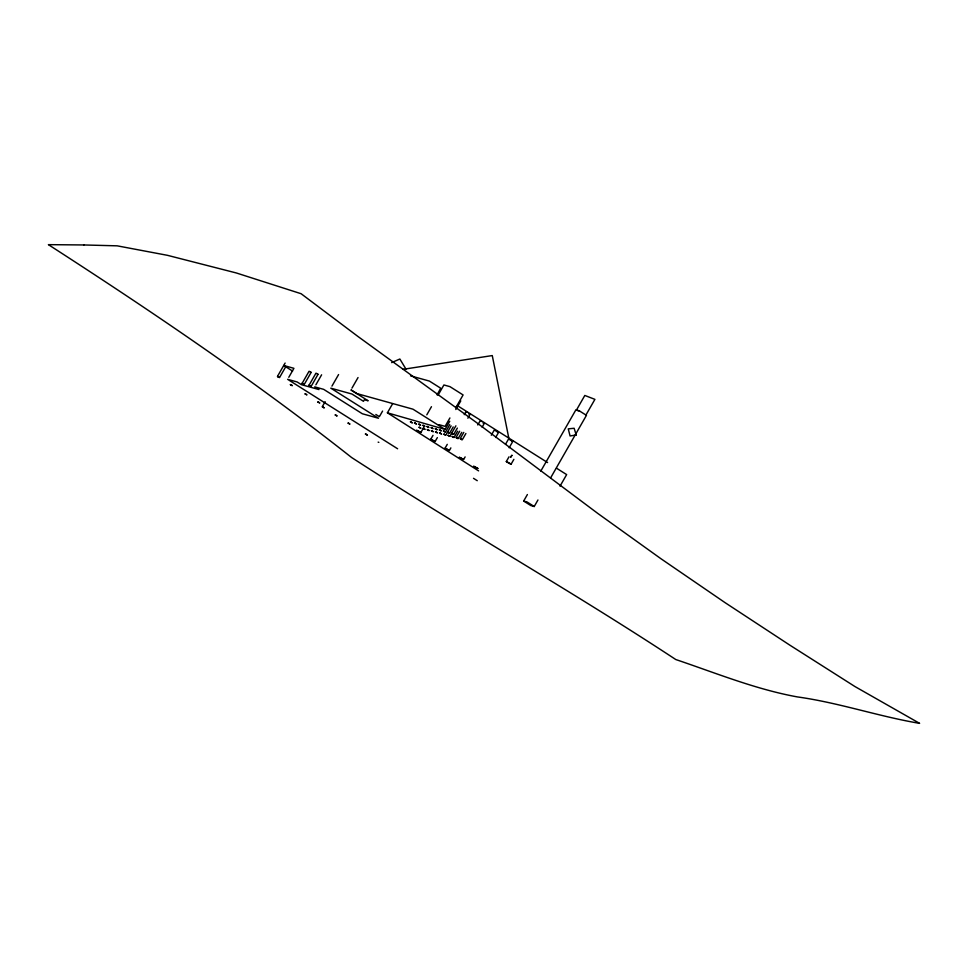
<?xml version="1.0" encoding="UTF-8"?>
<svg xmlns="http://www.w3.org/2000/svg" width="968" height="968" viewBox="0 0 968 968"><rect width="100%" height="100%" fill="white"/><g stroke="black" fill="none" stroke-linecap="round" stroke-linejoin="round"><path stroke-width="1.45" d="M277.671 376.032L285.112 363.048M279.788 377.121L285.826 366.582M288.791 377.302L293.921 368.324L283.709 365.481M302.125 383.364L309.034 371.313L309.724 371.506L311.139 372.402L304.242 384.453L302.125 383.364L304.242 384.453M309.022 385.276L315.919 373.224L316.609 373.418L318.036 374.314L311.127 386.365L309.022 385.276L311.127 386.365M315.87 384.828L321.606 374.81M331.951 386.123L338.582 374.555M322.465 406.366L325.151 401.684M351.965 388.132L358.039 377.544M379.637 416.216L382.59 411.061M478.603 470.871L387.406 412.816L392.657 403.644M437.052 394.859L440.718 388.228L429.417 381.089L410.517 375.826M426.803 414.824L431.462 406.693M438.056 395.186L443.913 384.961L449.951 386.643L463.091 394.944L455.771 407.722M424.577 426.029L420.874 432.478L416.53 430.228L420.753 432.406M437.354 437.609L435.128 441.481L433.64 441.021L430.784 439.23L432.999 435.358M449.914 417.946L445.099 426.368L439.048 424.686M455.831 409.524L460.78 400.885M445.316 428.957L449.709 421.286M445.728 431.655L449.745 424.625M446.018 434.753L451.1 425.847M449.854 432.805L453.205 426.936M450.144 435.902L455.892 425.823M450.87 447.894L449.394 450.483L445.038 448.22L447.264 444.348M464.265 414.655L465.741 412.078L467.12 412.453M453.98 433.942L457.344 428.086M454.27 437.052L457.634 431.196M456.291 437.113L459.643 431.244M467.871 418.212L470.085 414.328L468.718 413.953M458.409 438.201L461.76 432.345M460.429 438.25L463.781 432.394M462.535 439.351L465.898 433.495M477.781 424.952L479.995 421.08L481.374 421.455M465.124 456.896L463.648 459.485L459.292 457.223L463.527 459.401M482.124 427.203L484.351 423.331L482.971 422.943M491.296 435.237L494.249 430.07L498.484 432.26M495.64 437.5L498.605 432.333L497.225 431.946M505.55 444.239L508.515 439.073L512.737 441.251M509.156 447.785L512.859 441.323L511.479 440.948M513.875 459.34L511.177 464.059L509.591 463.611L506.312 461.542L509.011 456.823M537.954 499.984L534.227 506.506L530.791 505.538L523.664 501.049L527.391 494.527M540.809 471.089L575.863 409.887L579.312 410.843L586.439 415.345L550.635 477.853M585.906 415.066L594.909 399.361L584.817 395.452L576.396 410.166L579.493 411.025M560.012 486.178L566.643 474.598L556.491 468.185M391.653 362.625L399.857 359.007L405.991 369.135M402.906 369.352L492.264 355.571L509.011 439.157M310.462 372.208L311.139 372.402M317.347 374.132L318.036 374.314M387.406 412.816L445.05 429.429L412.973 409.186L356.986 393.613L350.948 389.923L368.155 400.788L364.367 399.736L363.472 401.309L351.965 394.036L330.79 388.156L378.476 418.249L362.334 413.759L323.651 389.342L314.709 386.861L318.98 389.559L301.423 384.671L297.152 381.973L287.629 379.323L397.618 448.765M430.784 439.23L435.019 441.408M506.312 461.542L511.177 464.059M445.038 448.22L449.273 450.41M477.902 468.476L473.558 466.225L477.781 468.403M378.149 442.146L378.839 442.34M523.664 501.049L527.1 502.005L534.227 506.506M375.862 414.461L379.371 416.676M457.416 405.652L547.598 462.571M473.509 478.325L477.26 480.697M284.979 366.279L292.554 371.071M511.89 455.335L510.596 457.271L511.89 455.335M576.214 434.971L570.067 435.963L568.252 428.86L574.133 428.267L576.214 434.971M83.889 244.964L48.4 244.65C152.23 311.648 254.499 380.896 351.578 457.489C458.445 526.786 569.378 589.512 675.785 659.535C715.993 673.075 755.5 689.301 797.438 696.924C838.881 702.683 878.387 716.393 919.6 723.35L854.938 686.542L789.852 645.16L725.02 602.616L660.878 558.681L597.934 513.536L476.474 422.532L358.003 336.513L301.121 293.727L236.277 272.952L167.452 255.322L117.188 245.836L83.889 244.964M278.094 376.685L277.417 376.491L279.522 377.581L278.094 376.685M290.932 384.78L290.243 384.586L292.36 385.675L290.932 384.78M410.989 422.024L410.299 421.83L412.404 422.919L410.989 422.024M415.115 423.161L414.425 422.98L416.542 424.069L415.115 423.161M419.241 424.311L418.563 424.129L420.669 425.218L419.241 424.311M423.379 425.46L422.689 425.279L424.807 426.368L423.379 425.46M427.505 426.61L426.815 426.416L428.933 427.517L427.505 426.61M431.643 427.759L430.954 427.566L433.071 428.667L431.643 427.759M435.769 428.909L435.08 428.715L437.197 429.816L435.769 428.909M439.908 430.058L439.218 429.865L441.323 430.954L439.908 430.058M444.034 431.208L443.344 431.014L445.461 432.103L444.034 431.208M448.172 432.357L447.482 432.164L449.588 433.253L448.172 432.357M452.298 433.507L451.608 433.313L453.726 434.402L452.298 433.507M305.537 394L304.859 393.807L306.965 394.896L305.537 394M419.531 427.42L418.854 427.227L420.959 428.316L419.531 427.42M423.669 428.57L422.98 428.376L425.097 429.465L423.669 428.57M427.796 429.719L427.106 429.526L429.223 430.615L427.796 429.719M431.934 430.869L431.244 430.675L433.361 431.764L431.934 430.869M436.06 432.018L435.37 431.825L437.488 432.914L436.06 432.018M440.198 433.156L439.508 432.974L441.614 434.063L440.198 433.156M444.324 434.305L443.634 434.124L445.752 435.213L444.324 434.305M448.462 435.455L447.773 435.273L449.878 436.362L448.462 435.455M452.588 436.604L451.899 436.411L454.016 437.512L452.588 436.604M456.714 437.754L456.025 437.56L458.142 438.661L456.714 437.754M460.853 438.903L460.163 438.71L462.281 439.811L460.853 438.903M318.375 402.095L317.685 401.914L319.803 403.003L318.375 402.095M322.889 407.02L322.199 406.826L324.316 407.915L322.889 407.02M335.714 415.115L335.025 414.921L337.142 416.01L335.714 415.115M348.553 423.21L347.863 423.028L349.968 424.117L348.553 423.21M366.013 434.233L365.323 434.051L367.441 435.14L366.013 434.233"/></g></svg>
